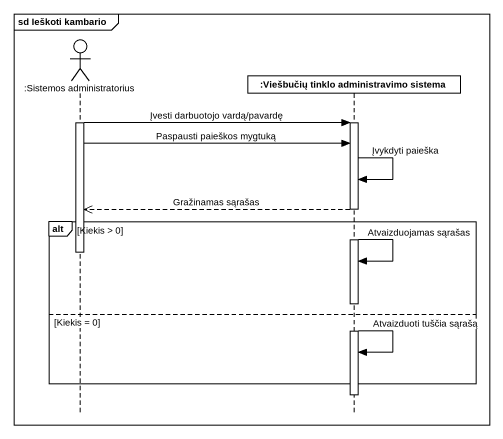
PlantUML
@startuml
mainframe sd Ieškoti kambario
hide footbox
actor ":Sistemos administratorius" as Sistemos_administratorius
participant ":Viešbučių tinklo administravimo sistema" as Viešbučių_tinklo

activate Sistemos_administratorius
Sistemos_administratorius -> Viešbučių_tinklo : Įvesti darbuotojo vardą/pavardę
activate Viešbučių_tinklo
Sistemos_administratorius -> Viešbučių_tinklo : Paspausti paieškos mygtuką
Viešbučių_tinklo -> Viešbučių_tinklo : Įvykdyti paieška
Viešbučių_tinklo -->> Sistemos_administratorius : Gražinamas sąrašas
alt Kiekis > 0
  deactivate Sistemos_administratorius
  Viešbučių_tinklo -> Viešbučių_tinklo : Atvaizduojamas sąrašas
else Kiekis = 0
  Viešbučių_tinklo -> Viešbučių_tinklo : Atvaizduoti tuščia sąrašą
end
deactivate Viešbučių_tinklo
@enduml
